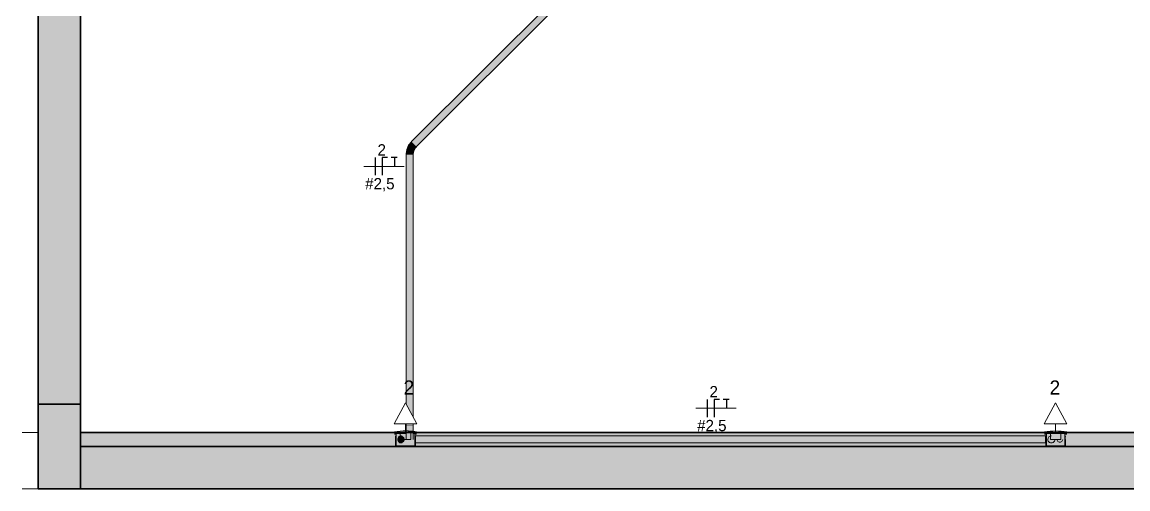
# Model space of a CAD drawing. Header units: metres. Extents: x 34 to 64.7, y -8.4 to 5.
# Drawn here: x 33.976 to 37.888, y 0 to 1.652 of the extents above; entities that cross this region are included whole.
import ezdxf

# ---------------------------------------------------------------- set-up
doc = ezdxf.new("R2010")
doc.units = ezdxf.units.M
doc.linetypes.add('Hidden 1_5', pattern=[0.0022, 0.0015, -0.0007])
for name, color, linetype, lineweight in [('A-ANNO-NOTE', 7, 'Continuous', 18), ('A-COLS', 7, 'Continuous', 18), ('A-DETL', 7, 'Hidden 1_5', 18), ('A-GENM', 7, 'Continuous', 18), ('ARQ-MOB', 7, 'Continuous', 18), ('ARQ-PAR', 7, 'Continuous', 18), ('E-POWR-CNDT', 7, 'Continuous', 35), ('Identificadores de dispositivos elétricos', 7, 'Continuous', 9), ('S-BEAM', 7, 'Continuous', 18)]:
    doc.layers.add(name, color=color, linetype=linetype, lineweight=lineweight)
for name, color, linetype, lineweight, true_color in [('BASE ELETRICO__dwg', 7, 'Continuous', 18, 0x767676), ('Fase', 1, 'Continuous', 25, 0xff0000), ('Neutro', 5, 'Continuous', 25, 0x0000ff), ('Terra', 3, 'Continuous', 25, 0x00ff00)]:
    doc.layers.add(name, color=color, linetype=linetype, lineweight=lineweight, true_color=true_color)
doc.styles.add('Century Gothic', font='GOTHIC.TTF', dxfattribs={"height": 0.05})
doc.styles.add('Century Gothic_1', font='GOTHIC.TTF', dxfattribs={"height": 0.04})

# ---------------------------------------------------------------- blocks, each defined once
blk = doc.blocks.new('IFC_ifc-1-PLANTA BAIXA - TÉRREO')
at = {"layer": 'A-COLS', "lineweight": 5, "true_color": 0xdfb68e, "transparency": 33554685}
blk.add_hatch(color=31, dxfattribs=at).paths.add_polyline_path([(34.1826, 0), (34.1826, 0.3), (34.0326, 0.3), (34.0326, 0)])
at = {"layer": 'S-BEAM', "lineweight": 5, "true_color": 0xe6c9ab, "transparency": 33554675}
for points in [[(34.0326, 0.3), (34.1826, 0.3), (34.1826, 3.32), (34.0326, 3.32), (34.0326, 2.4472)], [(39.0466, 0), (39.5326, 0), (39.5326, 0.15), (34.1826, 0.15), (34.1826, 0), (37.779, 0)]]:
    blk.add_hatch(color=9, dxfattribs=at).paths.add_polyline_path(points)
h = blk.add_hatch(color=9, dxfattribs=at)
h.paths.add_polyline_path([(34.1826, 0.15), (39.5326, 0.15), (39.5326, 0.2), (37.6676, 0.2), (37.6676, 0.1972), (37.6721, 0.1972), (37.6721, 0.1942), (37.6676, 0.1942), (37.6676, 0.1871), (37.6681, 0.1871), (37.6681, 0.1629), (37.6676, 0.1629), (37.6675, 0.1525), (37.6481, 0.1525), (37.6481, 0.152), (37.6172, 0.152), (37.6172, 0.1525), (37.5976, 0.1525), (37.5976, 0.1629), (37.5972, 0.1629), (37.5972, 0.1625), (35.3681, 0.1625), (35.3681, 0.1629), (35.3676, 0.1629), (35.3675, 0.1525), (35.3481, 0.1525), (35.3481, 0.152), (35.3172, 0.152), (35.3172, 0.1525), (35.2976, 0.1526), (35.2976, 0.1629), (35.2972, 0.1629), (35.2972, 0.1871), (35.2976, 0.1871), (35.2976, 0.1942), (35.2932, 0.1942), (35.2932, 0.1972), (35.2976, 0.1972), (35.2976, 0.2), (34.1826, 0.2)])
h.paths.add_polyline_path([(37.5972, 0.1871), (37.5976, 0.1871), (37.5976, 0.1942), (37.5932, 0.1942), (37.5932, 0.1972), (37.5976, 0.1972), (37.5976, 0.2), (35.3676, 0.2), (35.3676, 0.1972), (35.3721, 0.1972), (35.3721, 0.1942), (35.3676, 0.1942), (35.3676, 0.1871), (35.3681, 0.1871), (35.3681, 0.1875), (37.5972, 0.1875)])
at = {"layer": 'A-COLS', "color": 9, "lineweight": 35, "true_color": 0xe5c8aa}
for p, q in [((34.1826, 0.3), (34.0326, 0.3)), ((34.0326, 0.3), (34.1826, 0.3)), ((34.1826, 0.3), (34.0326, 0.3)), ((34.0326, 0.3), (34.1826, 0.3)), ((34.1826, 0.15), (34.1826, 0.3)), ((34.1826, 0.3), (34.1826, 0.15)), ((34.1826, 0), (34.1826, 0.15)), ((34.1826, 0.15), (34.1826, 0)), ((34.1826, 0), (34.1826, 0.15)), ((34.1826, 0.15), (34.1826, 0))]:
    blk.add_line(p, q, dxfattribs=at)
at = {"layer": 'A-COLS', "color": 31, "lineweight": 35, "true_color": 0xdeb58e}
for p, q in [((34.0326, 0.3), (34.0326, 0)), ((34.0326, 0), (34.0326, 0.3)), ((34.0326, 0.3), (34.0326, 0)), ((34.0326, 0), (34.0326, 0.3)), ((34.0326, 0), (34.1826, 0)), ((34.1826, 0), (34.0326, 0)), ((34.0326, 0), (34.1826, 0)), ((34.1826, 0), (34.0326, 0))]:
    blk.add_line(p, q, dxfattribs=at)
at = {"layer": 'A-COLS', "color": 252, "lineweight": 35, "true_color": 0x8e8e8e}
for p, q in [((34.1826, 0.3), (34.0326, 0.3)), ((34.0326, 0.3), (34.0326, 0)), ((34.1826, 0), (34.1826, 0.3)), ((34.0326, 0), (34.1826, 0))]:
    blk.add_line(p, q, dxfattribs=at)
at = {"layer": 'A-COLS', "color": 9, "lineweight": 35, "true_color": 0xe1c6a9}
for p, q in [((34.1826, 0.15), (34.1826, 0.3)), ((34.1826, 0.3), (34.1826, 0.15))]:
    blk.add_line(p, q, dxfattribs=at)
at = {"layer": 'S-BEAM', "color": 253, "lineweight": 35, "true_color": 0xababab}
for p, q in [((34.0326, 4.67), (34.0326, 0.3)), ((34.1826, 0.3), (34.1826, 4.67)), ((34.1826, 0.3), (34.0326, 0.3)), ((39.5326, 0.2), (34.1826, 0.2)), ((34.1826, 0), (34.1826, 0.15)), ((39.5326, 0.15), (34.1826, 0.15)), ((34.1826, 0), (39.5326, 0))]:
    blk.add_line(p, q, dxfattribs=at)
at = {"layer": 'S-BEAM', "color": 9, "lineweight": 35, "true_color": 0xe3c7ab}
for p, q in [((34.0326, 0.3), (34.0326, 4.67)), ((34.1826, 0.3), (34.1826, 4.67)), ((34.0326, 3.32), (34.0326, 0.3)), ((34.1826, 0.3), (34.1826, 3.32)), ((34.1826, 0.2), (39.5326, 0.2)), ((39.5326, 0.15), (34.1826, 0.15)), ((34.1826, 0.15), (39.5326, 0.15)), ((34.1826, 0), (39.5326, 0)), ((34.1826, 0), (39.5326, 0))]:
    blk.add_line(p, q, dxfattribs=at)
at = {"layer": 'S-BEAM', "color": 9, "lineweight": 35, "true_color": 0xe5c8ab}
for p, q in [((34.0326, 3.32), (34.0326, 0.3)), ((34.0326, 0.3), (34.0326, 3.32)), ((34.0326, 0.3), (34.0326, 3.32)), ((34.1826, 0.3), (34.1826, 3.32)), ((34.1826, 0.3), (34.1826, 3.32)), ((34.1826, 0.3), (34.1826, 3.32)), ((34.0326, 0.3), (34.1826, 0.3)), ((34.1826, 0.3), (34.0326, 0.3)), ((34.0326, 0.3), (34.1826, 0.3)), ((34.1826, 0.3), (34.0326, 0.3)), ((34.0326, 0.3), (34.1826, 0.3)), ((34.1826, 0.2), (34.1826, 0.15)), ((34.1826, 0.15), (34.1826, 0.2)), ((34.1826, 0.15), (34.1826, 0)), ((34.1826, 0), (34.1826, 0.15)), ((34.1826, 0.15), (34.1826, 0)), ((34.1826, 0), (34.1826, 0.15)), ((34.1826, 0.15), (39.5326, 0.15)), ((34.1826, 0.15), (34.1826, 0)), ((34.1826, 0), (39.5326, 0)), ((34.1826, 0), (39.5326, 0)), ((34.1826, 0), (39.5326, 0))]:
    blk.add_line(p, q, dxfattribs=at)
blk = doc.blocks.new('BASE ELETRICO__dwg-8227098-PLANTA BAIXA - TÉRREO')
at = {"layer": 'ARQ-MOB', "color": 252, "true_color": 0x8e8e8e}
for p, q in [((34.1826, 0.2), (35.2682, 0.2)), ((35.3971, 0.2), (37.5682, 0.2)), ((37.6971, 0.2), (39.5326, 0.2))]:
    blk.add_line(p, q, dxfattribs=at)
at = {"layer": 'ARQ-PAR', "color": 252, "true_color": 0x8e8e8e}
blk.add_line((33.9763, 0), (44.1168, 0), dxfattribs=at)
at = {"layer": 'ARQ-PAR', "color": 252, "true_color": 0x8e8e8e, "flags": 128}
for points in [[(33.9763, 0.2), (34.0326, 0.2), (34.0326, 4.92), (44.1168, 4.92)], [(34.1826, 0.2), (34.1826, 3.32), (34.2826, 3.32), (34.2826, 3.47), (34.2826, 3.32)]]:
    blk.add_lwpolyline(points, dxfattribs=at)
blk = doc.blocks.new('PVC Corrugado Amarelo_Caixa de Luz 4x2 - Linha Eletroduto Corrugado _Amarelo_-V5-PLANTA BAIXA - TÉRREO')
at = {"layer": 'E-POWR-CNDT', "linetype": 'Hidden 1_5', "lineweight": 18, "true_color": 0xffff00}
h = blk.add_hatch(color=2, dxfattribs=at)
h.paths.add_polyline_path([(-0.031, 0.0475), (-0.035, 0.0474), (-0.0349, 0.0058), (-0.031, 0.0058), (-0.031, 0.0445)])
h.paths.add_polyline_path([(-0.031, 0.0028), (-0.035, 0.0028), (-0.0349, 0), (-0.031, 0)])
h = blk.add_hatch(color=2, dxfattribs=at)
h.paths.add_polyline_path([(0.015, 0.0475), (-0.031, 0.0475), (-0.031, 0.0058), (-0.0274, 0.0058), (-0.0272, 0.0188), (-0.0275, 0.0251), (-0.027, 0.0284), (-0.0252, 0.0321), (-0.023, 0.0345), (-0.0213, 0.0358), (-0.0177, 0.0371), (-0.015, 0.0375), (-0.0118, 0.0371), (-0.0081, 0.0353), (-0.006, 0.0336), (-0.0038, 0.0303), (-0.0028, 0.0274), (-0.0027, 0.0236), (-0.0028, 0.0207), (-0.0027, 0.0153), (-0.0025, 0.0058), (0.031, 0.0058), (0.031, 0.0475), (0.0212, 0.0475)])
h.paths.add_polyline_path([(0.015, 0.0375), (0.0184, 0.037), (0.0221, 0.0352), (0.024, 0.0337), (0.0259, 0.031), (0.0271, 0.0282), (0.0275, 0.025), (0.0271, 0.0218), (0.0252, 0.0179), (0.0232, 0.0157), (0.0212, 0.0142), (0.0173, 0.0128), (0.015, 0.0125), (0.0118, 0.0129), (0.0087, 0.0142), (0.006, 0.0163), (0.0042, 0.0188), (0.0029, 0.0218), (0.0025, 0.025), (0.0029, 0.0282), (0.0042, 0.0313), (0.0062, 0.0338), (0.0095, 0.0362), (0.0118, 0.0371)])
h.paths.add_polyline_path([(0.0293, 0.0028), (-0.0025, 0.0028), (-0.0025, 0), (0.031, 0), (0.031, 0.0028), (0.0303, 0.0028)])
h.paths.add_polyline_path([(-0.0301, 0.0028), (-0.031, 0.0028), (-0.031, 0), (-0.0274, 0), (-0.0276, 0.0028)])
for points in [[(-0.0139, 0.048), (-0.0155, 0.048), (-0.0155, 0.0475), (-0.0121, 0.0475), (-0.0121, 0.048), (-0.0124, 0.048)], [(0, 0.048), (-0.0121, 0.0478), (-0.0121, 0.0475), (0, 0.0475)], [(0.0032, 0.048), (0, 0.048), (0, 0.0475), (0.0121, 0.0476), (0.0121, 0.048), (0.0041, 0.048)], [(0.015, 0.048), (0.0121, 0.048), (0.0121, 0.0475), (0.0155, 0.0475), (0.0155, 0.048)], [(-0.0389, 0.0058), (-0.0395, 0.0058), (-0.0395, 0.0028), (-0.0371, 0.0028), (-0.0371, 0.0058)], [(-0.037, 0.0058), (-0.0371, 0.0058), (-0.037, 0.0028), (-0.031, 0.0028), (-0.0313, 0.0058), (-0.0364, 0.0058)], [(-0.0355, 0.0371), (-0.0355, 0.025), (-0.035, 0.025), (-0.035, 0.0371)], [(-0.0355, 0.025), (-0.0355, 0.0129), (-0.035, 0.0129), (-0.035, 0.025)], [(0.0156, 0.0058), (0, 0.0058), (0, 0.0028), (0.031, 0.0028), (0.031, 0.0058), (0.0182, 0.0058)], [(0.015, 0.0375), (0.0118, 0.0371), (0.0087, 0.0358), (0.006, 0.0337), (0.0038, 0.0303), (0.0028, 0.0275), (0.0026, 0.0241), (0.0029, 0.0218), (0.0048, 0.0179), (0.0065, 0.0159), (0.0095, 0.0138), (0.0118, 0.0129), (0.0157, 0.0126), (0.0182, 0.0129), (0.0221, 0.0148), (0.024, 0.0163), (0.0263, 0.0198), (0.0271, 0.0218), (0.0275, 0.025), (0.0271, 0.0282), (0.0252, 0.0321), (0.0235, 0.0341), (0.0212, 0.0358), (0.0172, 0.0372)], [(0.032, 0.0058), (0.031, 0.0058), (0.0313, 0.0028), (0.0371, 0.0028), (0.037, 0.0058), (0.0327, 0.0058)], [(0.035, 0.0371), (0.035, 0.025), (0.0355, 0.025), (0.0355, 0.0371)], [(0.035, 0.025), (0.035, 0.0129), (0.0355, 0.0129), (0.0355, 0.025)], [(0.0389, 0.0058), (0.0371, 0.0058), (0.0371, 0.0028), (0.0395, 0.0028), (0.0395, 0.0058)]]:
    blk.add_hatch(color=2, dxfattribs=at).paths.add_polyline_path(points)
h = blk.add_hatch(color=2, dxfattribs=at)
h.paths.add_polyline_path([(0.0332, 0.0475), (0.031, 0.0475), (0.031, 0.0058), (0.035, 0.0058), (0.0349, 0.0475), (0.0338, 0.0475)])
h.paths.add_polyline_path([(0.0327, 0.0028), (0.031, 0.0028), (0.0313, 0), (0.035, 0), (0.0349, 0.0028), (0.033, 0.0028)])
h = blk.add_hatch(color=2, dxfattribs=at)
h.paths.add_polyline_path([(-0.0301, 0.0058), (-0.031, 0.0058), (-0.031, 0.0028), (-0.0274, 0.0028), (-0.0274, 0.0058), (-0.03, 0.0058)])
h.paths.add_polyline_path([(0, 0.0058), (-0.0025, 0.0058), (-0.0025, 0.0028), (0, 0.0028), (0, 0.0042)])
at = {"layer": 'E-POWR-CNDT', "lineweight": 18}
for p, q in [((-0.035, 0.0475), (-0.035, 0.025)), ((-0.031, 0.0475), (-0.035, 0.0475)), ((-0.031, 0.0475), (0.031, 0.0475)), ((-0.016, 0.048), (-0.016, 0.0475)), ((-0.0122, 0.048), (-0.016, 0.048)), ((-0.0125, 0.048), (-0.0125, 0.0475)), ((0, 0.048), (-0.0125, 0.048)), ((0.0125, 0.048), (0, 0.048)), ((0.016, 0.048), (0.0122, 0.048)), ((0.0125, 0.0475), (0.0125, 0.048)), ((0.016, 0.0475), (0.016, 0.048)), ((0.035, 0.0475), (0.031, 0.0475)), ((0.035, 0.025), (0.035, 0.0475)), ((-0.0371, 0.0058), (-0.0395, 0.0058)), ((-0.0395, 0.0028), (-0.0371, 0.0028)), ((-0.0327, 0.0058), (-0.0371, 0.0058)), ((-0.0371, 0.0028), (-0.031, 0.0028)), ((-0.035, 0.0375), (-0.0355, 0.0375)), ((-0.035, 0.0375), (-0.0355, 0.0375)), ((-0.0355, 0.0375), (-0.0355, 0.025)), ((-0.0355, 0.0142), (-0.0355, 0.0125)), ((0.031, 0.0028), (0.0371, 0.0028)), ((0.0371, 0.0058), (0.0327, 0.0058)), ((0.0355, 0.0375), (0.035, 0.0375)), ((0.0355, 0.0375), (0.035, 0.0375)), ((0.035, 0.0125), (0.0355, 0.0125)), ((0.035, 0.0125), (0.0355, 0.0125)), ((0.0355, 0.025), (0.0355, 0.0375)), ((0.0355, 0.0371), (0.0355, 0.0375)), ((0.0355, 0.0125), (0.0355, 0.025)), ((0.0355, 0.0125), (0.0355, 0.0129)), ((0.0395, 0.0058), (0.0371, 0.0058)), ((0.0371, 0.0028), (0.0395, 0.0028))]:
    blk.add_line(p, q, dxfattribs=at)
for start, end in [(360, 105), (255, 360)]:
    blk.add_arc((0.015, 0.025), 0.0125, start, end, dxfattribs=at)
blk = doc.blocks.new('PVC Corrugado Amarelo_Caixa de Luz 4x2 - Linha Eletroduto Corrugado _Amarelo_-V6-PLANTA BAIXA - TÉRREO')
at = {"layer": 'E-POWR-CNDT', "linetype": 'Hidden 1_5', "lineweight": 18, "true_color": 0xffff00}
h = blk.add_hatch(color=2, dxfattribs=at)
h.paths.add_polyline_path([(-0.033, 0.0475), (-0.035, 0.0474), (-0.0349, 0.0058), (-0.031, 0.0058), (-0.0313, 0.0475), (-0.0325, 0.0475)])
h.paths.add_polyline_path([(-0.032, 0.0028), (-0.035, 0.0028), (-0.0349, 0), (-0.031, 0), (-0.0313, 0.0028), (-0.032, 0.0028)])
h = blk.add_hatch(color=2, dxfattribs=at)
h.paths.add_polyline_path([(-0.0275, 0.0475), (-0.031, 0.0475), (-0.031, 0.0058), (0.031, 0.0058), (0.031, 0.0475), (-0.0077, 0.0475)])
h.paths.add_polyline_path([(0.015, 0.0375), (0.0184, 0.037), (0.0221, 0.0352), (0.024, 0.0337), (0.0259, 0.031), (0.0271, 0.0282), (0.0275, 0.025), (0.0271, 0.0218), (0.0252, 0.0179), (0.0232, 0.0157), (0.0212, 0.0142), (0.0173, 0.0128), (0.015, 0.0125), (0.0118, 0.0129), (0.0079, 0.0148), (0.006, 0.0163), (0.0042, 0.0187), (0.0029, 0.0218), (0.0025, 0.025), (0.0029, 0.0282), (0.0042, 0.0312), (0.0062, 0.0338), (0.0087, 0.0358), (0.0121, 0.0371)])
h.paths.add_polyline_path([(-0.015, 0.035), (-0.0115, 0.0343), (-0.01, 0.0337), (-0.0073, 0.0312), (-0.0063, 0.03), (-0.0053, 0.0276), (-0.005, 0.0247), (-0.0056, 0.0218), (-0.0065, 0.0197), (-0.0088, 0.0173), (-0.01, 0.0163), (-0.0124, 0.0153), (-0.015, 0.015), (-0.0185, 0.0157), (-0.02, 0.0163), (-0.0221, 0.0179), (-0.0237, 0.02), (-0.0248, 0.0235), (-0.025, 0.025), (-0.0247, 0.0276), (-0.0237, 0.03), (-0.0217, 0.0324), (-0.02, 0.0337), (-0.0176, 0.0347)])
h.paths.add_polyline_path([(0.0156, 0.0028), (-0.031, 0.0028), (-0.031, 0), (0.031, 0), (0.031, 0.0028), (0.0219, 0.0028)])
for points in [[(-0.0155, 0.048), (-0.0155, 0.0475), (-0.0121, 0.0475), (-0.0121, 0.048), (-0.015, 0.048)], [(-0.0108, 0.048), (-0.0121, 0.0478), (-0.0121, 0.0475), (0, 0.0475), (0, 0.048), (-0.0088, 0.048)], [(0.0041, 0.048), (0, 0.048), (0, 0.0475), (0.0121, 0.0476), (0.0121, 0.048), (0.0062, 0.048)], [(0.0155, 0.048), (0.0121, 0.048), (0.0121, 0.0475), (0.0155, 0.0475)], [(-0.0371, 0.0058), (-0.0395, 0.0058), (-0.0395, 0.0028), (-0.0371, 0.0028)], [(-0.031, 0.0058), (-0.0371, 0.0058), (-0.0368, 0.0028), (-0.031, 0.0028)], [(-0.0355, 0.0371), (-0.0355, 0.025), (-0.035, 0.025), (-0.035, 0.0371)], [(-0.0355, 0.025), (-0.0355, 0.0129), (-0.035, 0.0129), (-0.035, 0.025)], [(-0.0224, 0.0058), (-0.031, 0.0058), (-0.031, 0.0028), (0, 0.0028), (0, 0.0058), (-0.0221, 0.0058)], [(0.0156, 0.0058), (0, 0.0058), (0, 0.0028), (0.031, 0.0028), (0.031, 0.0058), (0.0182, 0.0058)], [(0.0312, 0.0058), (0.031, 0.0058), (0.0313, 0.0028), (0.0371, 0.0028), (0.037, 0.0058), (0.0313, 0.0058)], [(0.035, 0.0371), (0.035, 0.025), (0.0355, 0.025), (0.0355, 0.0371)], [(0.035, 0.025), (0.035, 0.0129), (0.0355, 0.0129), (0.0355, 0.025)], [(0.0371, 0.0058), (0.0371, 0.0028), (0.0395, 0.0028), (0.0395, 0.0058), (0.0389, 0.0058)]]:
    blk.add_hatch(color=2, dxfattribs=at).paths.add_polyline_path(points)
h = blk.add_hatch(color=2, dxfattribs=at)
h.paths.add_polyline_path([(0.035, 0.0475), (0.031, 0.0475), (0.031, 0.0058), (0.035, 0.0058), (0.035, 0.0445)])
h.paths.add_polyline_path([(0.0319, 0.0028), (0.031, 0.0028), (0.0313, 0), (0.035, 0), (0.0349, 0.0028), (0.0319, 0.0028)])
h = blk.add_hatch(color=2, dxfattribs=at)
h.paths.add_polyline_path([(0.015, 0.0375), (0.0118, 0.0371), (0.0087, 0.0358), (0.006, 0.0337), (0.0038, 0.0303), (0.0028, 0.0276), (0.0026, 0.0241), (0.0029, 0.0218), (0.0048, 0.0179), (0.0065, 0.0159), (0.0087, 0.0142), (0.0121, 0.0129), (0.0157, 0.0126), (0.0182, 0.0129), (0.0221, 0.0148), (0.024, 0.0163), (0.0263, 0.0198), (0.0271, 0.0218), (0.0275, 0.025), (0.0271, 0.0282), (0.0252, 0.0321), (0.0235, 0.0341), (0.0212, 0.0358), (0.0172, 0.0372)])
h.paths.add_polyline_path([(-0.015, 0.035), (-0.0176, 0.0347), (-0.02, 0.0337), (-0.0221, 0.0321), (-0.0237, 0.03), (-0.0248, 0.0266), (-0.025, 0.025), (-0.0244, 0.0218), (-0.0237, 0.02), (-0.0221, 0.0179), (-0.02, 0.0163), (-0.0176, 0.0153), (-0.015, 0.015), (-0.0118, 0.0156), (-0.01, 0.0163), (-0.0073, 0.0187), (-0.0062, 0.0204), (-0.0052, 0.0234), (-0.0051, 0.0254), (-0.0056, 0.0282), (-0.0063, 0.03), (-0.0079, 0.0321), (-0.011, 0.0341), (-0.0129, 0.0347)])
at = {"layer": 'E-POWR-CNDT', "lineweight": 18}
for p, q in [((-0.035, 0.0475), (-0.035, 0.025)), ((-0.031, 0.0475), (-0.035, 0.0475)), ((-0.031, 0.0475), (0.031, 0.0475)), ((-0.016, 0.048), (-0.016, 0.0475)), ((-0.0122, 0.048), (-0.016, 0.048)), ((-0.0125, 0.048), (-0.0125, 0.0475)), ((0, 0.048), (-0.0125, 0.048)), ((0.0125, 0.048), (0, 0.048)), ((0.016, 0.048), (0.0122, 0.048)), ((0.0125, 0.0475), (0.0125, 0.048)), ((0.016, 0.0475), (0.016, 0.048)), ((0.035, 0.0475), (0.031, 0.0475)), ((0.035, 0.025), (0.035, 0.0475)), ((-0.0371, 0.0058), (-0.0395, 0.0058)), ((-0.0395, 0.0028), (-0.0371, 0.0028)), ((-0.0327, 0.0058), (-0.0371, 0.0058)), ((-0.0371, 0.0028), (-0.031, 0.0028)), ((-0.035, 0.0375), (-0.0355, 0.0375)), ((-0.035, 0.0375), (-0.0355, 0.0375)), ((-0.0355, 0.0375), (-0.0355, 0.025)), ((-0.0355, 0.0375), (-0.0355, 0.0371)), ((-0.0355, 0.0142), (-0.0355, 0.0125)), ((-0.0355, 0.0129), (-0.0355, 0.0125)), ((0.031, 0.0028), (0.0371, 0.0028)), ((0.0371, 0.0058), (0.0327, 0.0058)), ((0.0355, 0.0375), (0.035, 0.0375)), ((0.0355, 0.0375), (0.035, 0.0375)), ((0.035, 0.0125), (0.0355, 0.0125)), ((0.035, 0.0125), (0.0355, 0.0125)), ((0.0355, 0.025), (0.0355, 0.0375)), ((0.0355, 0.0125), (0.0355, 0.025)), ((0.0395, 0.0058), (0.0371, 0.0058)), ((0.0371, 0.0028), (0.0395, 0.0028))]:
    blk.add_line(p, q, dxfattribs=at)
for centre, radius, start, end in [((-0.015, 0.025), 0.01, 360, 180), ((0.015, 0.025), 0.0125, 360, 180), ((0.015, 0.025), 0.0125, 270, 360)]:
    blk.add_arc(centre, radius, start, end, dxfattribs=at)
blk = doc.blocks.new('1_a_1 Tomada 2P_T_Conjunto 4x1 - a_ Tomada 2P_T 10A 2-V4-PLANTA BAIXA - TÉRREO')
at = {"layer": 'A-GENM', "true_color": 0xfbfbfb}
h = blk.add_hatch(color=7, dxfattribs=at)
h.paths.add_polyline_path([(0.0355, 0), (0.0395, 0), (0.0395, 0.002), (0.0273, 0.003), (0.0275, 0), (0.0328, 0)])
h.paths.add_polyline_path([(-0.0094, 0), (0.0026, 0.0001), (0.0025, 0.0049), (0, 0.0051), (-0.0395, 0.002), (-0.0395, 0), (-0.0095, 0)])
blk.add_hatch(color=7, dxfattribs=at).paths.add_polyline_path([(-0.0185, 0.0037), (0, 0.0051), (0.0027, 0.0051), (0.0025, 0.0056), (-0.0185, 0.0056), (-0.0185, 0.0051)])
at = {"layer": 'A-DETL'}
for p, q in [((0.0026, 0), (0.0273, 0)), ((0.0173, -0.0114), (0.0175, -0.0114))]:
    blk.add_line(p, q, dxfattribs=at)
blk.add_arc((0, -0.2479), 0.253, 83.7979, 89.3775, dxfattribs=at)
at = {"layer": 'A-GENM'}
for p, q in [((-0.0395, 0.002), (-0.0395, 0)), ((-0.0395, 0), (0, 0)), ((0, 0), (0.0026, 0)), ((0.0395, 0), (0.0395, 0.002)), ((0.0274, 0), (0.0395, 0))]:
    blk.add_line(p, q, dxfattribs=at)
for start, end in [(89.3887, 98.9698), (81.0302, 83.7867)]:
    blk.add_arc((0, -0.2479), 0.253, start, end, dxfattribs=at)
blk = doc.blocks.new('1_a_1 Tomada 2P_T_Conjunto 4x1 - a_ Tomada 2P_T 10A 2-6668491-PLANTA BAIXA - TÉRREO')
at = {"layer": 'A-GENM', "true_color": 0xfbfbfb}
for points in [[(-0.0355, 0), (0.0395, 0), (0.0395, 0.002), (0, 0.0051), (-0.0395, 0.002), (-0.0395, 0)], [(0.0185, 0.0037), (0.0185, 0.0056), (-0.0185, 0.0056), (-0.0185, 0.0037), (0, 0.0051), (0.0118, 0.0042)]]:
    blk.add_hatch(color=7, dxfattribs=at).paths.add_polyline_path(points)
at = {"layer": 'A-DETL'}
blk.add_line((0.0173, -0.0114), (0.0175, -0.0114), dxfattribs=at)
at = {"layer": 'A-GENM'}
for p, q in [((-0.0395, 0.002), (-0.0395, 0)), ((-0.0395, 0), (0, 0)), ((0, 0), (0.0395, 0)), ((0.0395, 0), (0.0395, 0.002))]:
    blk.add_line(p, q, dxfattribs=at)
blk.add_arc((0, -0.2479), 0.253, 81.0302, 98.9698, dxfattribs=at)
blk = doc.blocks.new('Fiação_PEX_Tags Eletrical Fixtures - 2_ FNT-4480792-PLANTA BAIXA - TÉRREO')
at = {"layer": 'Fase'}
blk.add_line((-0.00098, 0.00125), (-0.00098, -0.00125), dxfattribs=at)
at = {"layer": 'Identificadores de dispositivos elétricos'}
blk.add_line((-0.00257, 0), (0.00315, 0), dxfattribs=at)
at = {"layer": 'Neutro'}
for p, q in [((0.00002, 0.00125), (0.00002, -0.00125)), ((0.00002, 0.00125), (0.00002, -0.00077)), ((0.00076, 0.00125), (0.00002, 0.00125))]:
    blk.add_line(p, q, dxfattribs=at)
at = {"layer": 'Terra'}
for p, q in [((0.00215, 0.00125), (0.00129, 0.00125)), ((0.00175, 0.00125), (0.00175, 0))]:
    blk.add_line(p, q, dxfattribs=at)

msp = doc.modelspace()

# ---------------------------------------------------------------- hatches: boundary and pattern name
at = {"layer": 'E-POWR-CNDT', "lineweight": 5, "true_color": 0xffff00}
for points in [[(35.363, 1.2204), (35.8673, 1.7247), (35.8585, 1.7335), (35.5607, 1.4358), (35.3541, 1.2292), (35.3627, 1.2206)], [(35.3718, 1.2115), (35.8761, 1.7158), (35.8673, 1.7247), (35.363, 1.2204), (35.3715, 1.2118)], [(35.3351, 1.1843), (35.3601, 1.1843), (35.363, 1.1986), (35.3711, 1.2108), (35.3534, 1.2285), (35.3456, 1.219), (35.3399, 1.2082), (35.3363, 1.196), (35.3355, 1.1886)], [(35.3711, 1.2108), (35.3718, 1.2115), (35.3541, 1.2292), (35.3534, 1.2285), (35.3708, 1.2111)], [(35.3351, 1.1833), (35.3601, 1.1833), (35.3599, 1.1843), (35.3351, 1.1843)], [(35.3444, 0.225), (35.3476, 0.225), (35.3476, 0.226), (35.3351, 0.226), (35.3351, 0.225), (35.3444, 0.225)], [(35.3476, 0.1625), (35.3476, 0.225), (35.3351, 0.225), (35.3354, 0.2113), (35.3352, 0.1866), (35.3354, 0.1769), (35.3351, 0.175), (35.3359, 0.1709), (35.3374, 0.1679), (35.3396, 0.1655), (35.3418, 0.164), (35.3444, 0.1629)], [(35.3476, 0.1625), (35.3509, 0.1629), (35.3544, 0.1646), (35.3566, 0.1663), (35.3586, 0.169), (35.3597, 0.1718), (35.3601, 0.1768), (35.3598, 0.1871), (35.36, 0.2014), (35.3598, 0.216), (35.3601, 0.225), (35.3476, 0.225), (35.3476, 0.1629)], [(35.3681, 0.175), (37.5972, 0.175), (37.5972, 0.1875), (35.3681, 0.1875), (35.3681, 0.1768)], [(36.5114, 0.1625), (37.5972, 0.1625), (37.5972, 0.175), (35.3681, 0.175), (35.3681, 0.1625), (35.8776, 0.1625)]]:
    msp.add_hatch(color=2, dxfattribs=at).paths.add_polyline_path(points)
h = msp.add_hatch(color=2, dxfattribs=at)
h.paths.add_polyline_path([(35.3351, 0.226), (35.3476, 0.226), (35.3476, 0.23), (35.3351, 0.23)])
h.paths.add_polyline_path([(35.3476, 0.2769), (35.3476, 1.1833), (35.3351, 1.1833), (35.3351, 0.3003), (35.3446, 0.2826)])
h = msp.add_hatch(color=2, dxfattribs=at)
h.paths.add_polyline_path([(35.3601, 0.226), (35.3601, 0.23), (35.3476, 0.23), (35.3476, 0.226), (35.3597, 0.226)])
h.paths.add_polyline_path([(35.3601, 0.2534), (35.3601, 1.1833), (35.3476, 1.1833), (35.3478, 0.2766), (35.3597, 0.2542)])
h = msp.add_hatch(color=2, dxfattribs=at)
h.paths.add_polyline_path([(35.3509, 0.225), (35.3597, 0.225), (35.3596, 0.226), (35.3476, 0.226), (35.3476, 0.225), (35.3508, 0.225)])
h.paths.add_polyline_path([(35.3598, 0.225), (35.3601, 0.225), (35.3601, 0.226), (35.3597, 0.226), (35.3597, 0.225)])

# ---------------------------------------------------------------- linework, layer by layer
at = {"layer": 'A-ANNO-NOTE', "lineweight": 9}
for p, q in [((35.3326, 0.305), (35.2926, 0.23)), ((35.3326, 0.305), (35.2926, 0.23)), ((35.3726, 0.23), (35.3326, 0.305)), ((35.3326, 0.305), (35.3726, 0.23)), ((37.6326, 0.305), (37.5926, 0.23)), ((37.6326, 0.305), (37.5926, 0.23)), ((37.6726, 0.23), (37.6326, 0.305)), ((37.6326, 0.305), (37.6726, 0.23)), ((35.2926, 0.23), (35.3726, 0.23)), ((35.2926, 0.23), (35.3726, 0.23)), ((35.3139, 0.2), (35.3514, 0.2)), ((35.3139, 0.175), (35.3139, 0.2)), ((35.3326, 0.2), (35.3326, 0.23)), ((35.3514, 0.2), (35.3514, 0.175)), ((37.5926, 0.23), (37.6726, 0.23)), ((37.5926, 0.23), (37.6726, 0.23)), ((37.6139, 0.2), (37.6514, 0.2)), ((37.6139, 0.175), (37.6139, 0.2)), ((37.6326, 0.2), (37.6326, 0.23)), ((37.6514, 0.2), (37.6514, 0.175)), ((35.3514, 0.175), (35.3139, 0.175)), ((37.6514, 0.175), (37.6139, 0.175))]:
    msp.add_line(p, q, dxfattribs=at)
at = {"layer": 'E-POWR-CNDT', "color": 57, "lineweight": 18, "true_color": 0x808040}
for p, q in [((35.8585, 1.7335), (35.3541, 1.2292)), ((35.3718, 1.2115), (35.8761, 1.7158)), ((35.3541, 1.2292), (35.3534, 1.2285)), ((35.3351, 1.1843), (35.3351, 1.1833)), ((35.3351, 1.1833), (35.3351, 0.3003)), ((35.3601, 1.1833), (35.3601, 1.1843)), ((35.3601, 0.2534), (35.3601, 1.1833)), ((35.3711, 1.2108), (35.3718, 1.2115)), ((35.3351, 0.23), (35.3351, 0.226)), ((35.3351, 0.226), (35.3351, 0.225)), ((35.3601, 0.226), (35.3601, 0.23)), ((35.3601, 0.225), (35.3601, 0.226)), ((37.5972, 0.1875), (35.3681, 0.1875)), ((35.3681, 0.1875), (35.3681, 0.1625)), ((35.3681, 0.1625), (37.5972, 0.1625)), ((37.5972, 0.1625), (37.5972, 0.1875))]:
    msp.add_line(p, q, dxfattribs=at)
at = {"layer": 'E-POWR-CNDT', "color": 57, "lineweight": 18, "true_color": 0x808040, "flags": 128}
for points in [[(35.3534, 1.2285), (35.3438, 1.2161), (35.3376, 1.2017), (35.3351, 1.1862), (35.3351, 1.1843)], [(35.3601, 1.1843), (35.3621, 1.1963), (35.3678, 1.207), (35.3711, 1.2108)], [(35.3351, 0.225), (35.3351, 0.2111), (35.3351, 0.1983), (35.3351, 0.1876), (35.3351, 0.1799), (35.3351, 0.1757), (35.3351, 0.175)], [(35.3601, 0.175), (35.3601, 0.177), (35.3601, 0.1827), (35.3601, 0.1918), (35.3601, 0.2034), (35.3601, 0.2168), (35.3601, 0.225)]]:
    msp.add_lwpolyline(points, dxfattribs=at)

# ---------------------------------------------------------------- block references
at = {"lineweight": 5}
msp.add_blockref('IFC_ifc-1-PLANTA BAIXA - TÉRREO', (0, 0), dxfattribs=at)
at = {"layer": 'A-DETL'}
for name, p in [('1_a_1 Tomada 2P_T_Conjunto 4x1 - a_ Tomada 2P_T 10A 2-V4-PLANTA BAIXA - TÉRREO', (35.3326, 0.2)), ('1_a_1 Tomada 2P_T_Conjunto 4x1 - a_ Tomada 2P_T 10A 2-6668491-PLANTA BAIXA - TÉRREO', (37.6326, 0.2))]:
    msp.add_blockref(name, p, dxfattribs=at)
at = {"layer": 'BASE ELETRICO__dwg', "color": 252, "true_color": 0x8e8e8e}
msp.add_blockref('BASE ELETRICO__dwg-8227098-PLANTA BAIXA - TÉRREO', (0, 0), dxfattribs=at)
at = {"layer": 'E-POWR-CNDT', "lineweight": 18, "rotation": 180}
for name, p in [('PVC Corrugado Amarelo_Caixa de Luz 4x2 - Linha Eletroduto Corrugado _Amarelo_-V5-PLANTA BAIXA - TÉRREO', (35.3326, 0.2)), ('PVC Corrugado Amarelo_Caixa de Luz 4x2 - Linha Eletroduto Corrugado _Amarelo_-V6-PLANTA BAIXA - TÉRREO', (37.6326, 0.2))]:
    msp.add_blockref(name, p, dxfattribs=at)
at = {"layer": 'Identificadores de dispositivos elétricos', "color": 1, "true_color": 0xff0000, "xscale": 24.99999999999999, "yscale": 24.99999999999999, "zscale": 24.99999999999999}
for p in [(35.2495, 1.1416), (36.4239, 0.2857)]:
    msp.add_blockref('Fiação_PEX_Tags Eletrical Fixtures - 2_ FNT-4480792-PLANTA BAIXA - TÉRREO', p, dxfattribs=at)

# ---------------------------------------------------------------- texts
at = {"layer": 'Identificadores de dispositivos elétricos', "attachment_point": 1}
for s, insert, char_height, width, style in [('2', (35.2336, 1.22), 0.04, 0.03808, 'Century Gothic_1'), ('#2,5', (35.1899, 1.1002), 0.04, 0.144304, 'Century Gothic_1'), ('2', (35.3261, 0.3839), 0.05, 0.048101, 'Century Gothic'), ('2', (36.4081, 0.3641), 0.04, 0.03808, 'Century Gothic_1'), ('2', (37.6114, 0.3839), 0.05, 0.048101, 'Century Gothic'), ('#2,5', (36.3643, 0.2443), 0.04, 0.144304, 'Century Gothic_1')]:
    msp.add_mtext(s, dxfattribs=dict(at, insert=insert, char_height=char_height, width=width, style=style))

doc.saveas('drawing.dxf')
